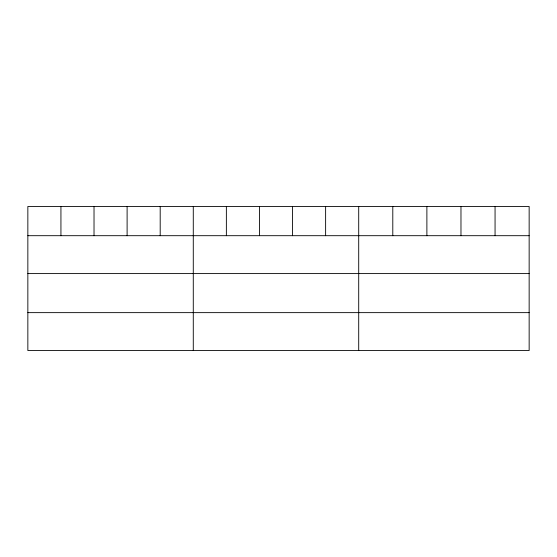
<?xml version="1.0" encoding="UTF-8"?>
<svg xmlns="http://www.w3.org/2000/svg" width="557" height="557" viewBox="0 0 557 557"><rect width="100%" height="100%" fill="white"/><g stroke="black" fill="none" stroke-linecap="round" stroke-linejoin="round"><path stroke-width="0.84" d="M529.15 235.695L529.15 350.534L27.85 350.534L27.85 206.466L529.15 206.466L529.15 235.695L27.85 235.695M27.85 273.591L529.15 273.591M27.85 312.637L529.15 312.637M495.062 206.466L495.062 235.695M460.973 206.466L460.973 235.695M426.885 206.466L426.885 235.695M392.796 206.466L392.796 235.695M358.708 206.466L358.708 350.534M325.622 206.466L325.622 235.695M292.536 206.466L292.536 235.695M259.451 206.466L259.451 235.695M226.365 206.466L226.365 235.695M193.279 206.466L193.279 350.534M160.193 206.466L160.193 235.695M127.107 206.466L127.107 235.695M94.022 206.466L94.022 235.695M60.936 206.466L60.936 235.695"/></g></svg>
